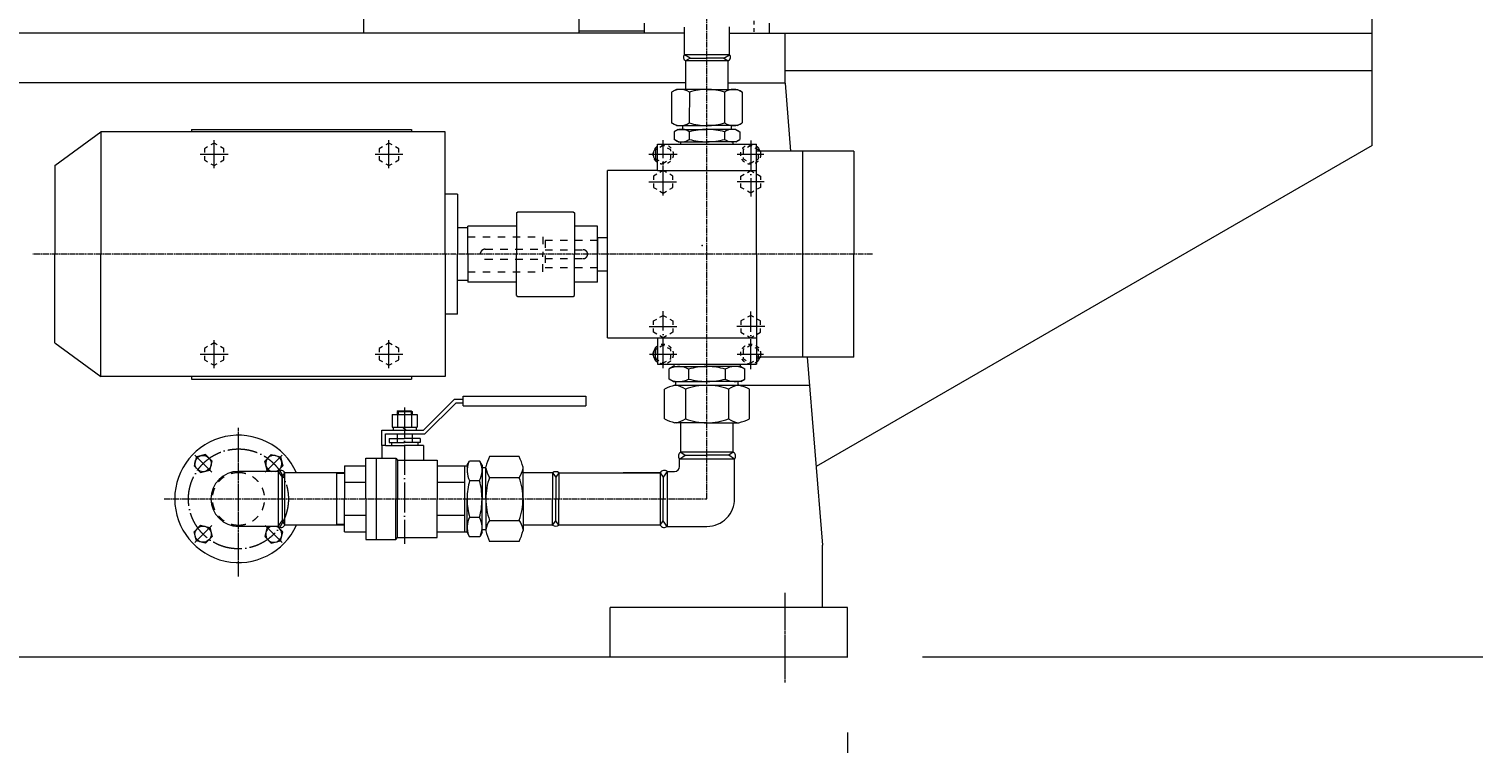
# Model space of a CAD drawing. Header units: millimetres. Extents: x 907 to 806139, y 2004 to 615514.
# Drawn here: x 174915 to 204276, y 52307 to 66838 of the extents above; entities that cross this region are included whole.
import ezdxf

# ---------------------------------------------------------------- set-up
doc = ezdxf.new("R2010")
doc.units = ezdxf.units.MM
doc.header["$LTSCALE"] = 25.4
for name, pattern in [('ACAD_ISO04W100', [30, 24, -3, 0, -3]), ('CHAIN', [0.7087, 0.4724, -0.0591, 0.1181, -0.0591]), ('EB_DASH', [6, 3, -3])]:
    doc.linetypes.add(name, pattern=pattern)
doc.layers.get('Defpoints').update_dxf_attribs({"lineweight": 5})
doc.layers.add('CAXA0', color=7, linetype='Continuous', lineweight=5)
doc.styles.add('Roman', font='arial.ttf')
doc.styles.get("Standard").update_dxf_attribs({"font": 'arial.ttf'})
doc.dimstyles.new('ISO-25', dxfattribs={"dimscale": 30, "dimtxt": 38.1, "dimasz": 38.1, "dimexe": 50.8, "dimexo": 50.8, "dimgap": 15.875, "dimtad": 1, "dimtih": 1, "dimtoh": 1, "dimdec": 1, "dimlfac": 0.03937, "dimdsep": 46, "dimtxsty": 'Standard', "dimcen": 63.5, "dimclrd": 7, "dimclre": 7, "dimclrt": 7, "dimadec": 0, "dimazin": 0, "dimtfac": 1, "dimtdec": 1, "dimtmove": 0, "dimatfit": 3, "dimfxl": 25.4, "dimlwd": 5, "dimlwe": 5, "dimarcsym": 0})

# ---------------------------------------------------------------- blocks, each defined once
blk = doc.blocks.new('*D152')
at = {"color": 7, "linetype": 'Continuous', "lineweight": 5, "transparency": 16777216}
for p, q in [((151883, 52536), (151883, 40951)), ((191558, 52526), (191558, 40951)), ((190415, 42475), (153026, 42475))]:
    blk.add_line(p, q, dxfattribs=at)
at = {"color": 7, "transparency": 16777216}
for points in [[(153026, 42666), (153026, 42285), (151883, 42475)], [(190415, 42666), (190415, 42285), (191558, 42475)]]:
    blk.add_solid(points, dxfattribs=at)
at = {"layer": 'Defpoints', "color": 0, "transparency": 16777216}
for p in [(151883, 54060), (191558, 54050), (151883, 42475)]:
    blk.add_point(p, dxfattribs=at)
at = {"color": 7, "lineweight": 5, "transparency": 16777216, "insert": (171721, 45481), "char_height": 4953, "attachment_point": 5, "style": 'Roman'}
blk.add_mtext('1562', dxfattribs=at)
blk = doc.blocks.new('*D151')
at = {"color": 7, "linetype": 'Continuous', "lineweight": 5, "transparency": 16777216}
for p, q in [((208688, 200687), (220780, 200687)), ((219256, 199544), (219256, 130380)), ((219256, 55203), (219256, 124367)), ((193082, 54060), (220780, 54060))]:
    blk.add_line(p, q, dxfattribs=at)
at = {"color": 7, "transparency": 16777216}
for points in [[(219065, 199544), (219446, 199544), (219256, 200687)], [(219065, 55203), (219446, 55203), (219256, 54060)]]:
    blk.add_solid(points, dxfattribs=at)
at = {"layer": 'Defpoints', "color": 0, "transparency": 16777216}
for p in [(207164, 200687), (219256, 200687), (191558, 54060)]:
    blk.add_point(p, dxfattribs=at)
at = {"color": 7, "lineweight": 5, "transparency": 16777216, "insert": (219256, 127373), "char_height": 4953, "attachment_point": 5, "style": 'Roman'}
blk.add_mtext('5773', dxfattribs=at)

msp = doc.modelspace()

# ---------------------------------------------------------------- linework, layer by layer
at = {"color": 7, "lineweight": 5}
for p, q in [((202225.99, 64463.84), (202225.99, 87704.84)), ((186097.01, 68527.84), (186097.01, 66749.84)), ((181715.51, 67283.24), (181715.51, 66749.84)), ((187430.51, 66749.84), (187430.51, 66953.04)), ((189970.51, 66749.84), (189970.51, 66953.04)), ((153153.23, 66759.76), (188244, 66759.76)), ((186097.01, 66800.64), (187430.51, 66800.64)), ((188244.32, 66307.18), (188243.92, 66876.03)), ((189159.22, 66307.55), (189158.77, 66877.7)), ((189158.87, 66749.84), (190288.01, 66749.84)), ((190288.01, 66749.84), (202225.99, 66749.84)), ((190288.01, 65733.84), (190288.01, 66749.84)), ((188356.16, 66241.84), (188242.11, 66307.82)), ((189158.96, 66307.82), (188244.08, 66307.18)), ((188356.16, 66241.84), (188267.42, 66190.5)), ((188269.82, 65607.67), (188269.54, 66191.76)), ((188269.54, 66191.76), (189131.49, 66191.76)), ((188356.16, 66241.84), (188700.54, 66241.84)), ((189044.92, 66241.85), (188700.54, 66241.84)), ((189044.92, 66241.85), (189158.96, 66307.82)), ((189044.92, 66241.85), (189133.65, 66190.51)), ((189131.27, 65607.68), (189131.54, 66191.77)), ((190288.01, 65987.84), (202225.99, 65987.84)), ((188269.75, 65741.53), (170577.63, 65743.76)), ((187982.69, 65552.33), (187982.13, 64926.93)), ((187982.69, 65552.33), (187982.13, 64926.93)), ((188079.05, 65607.84), (187982.69, 65552.33)), ((188079.05, 65607.84), (187982.69, 65552.33)), ((188701.56, 65607.29), (188079.05, 65607.84)), ((188701.56, 65607.29), (188079.05, 65607.84)), ((188342.1, 65552.01), (188341.54, 64926.61)), ((188342.1, 65552.01), (188341.54, 64926.61)), ((188699.52, 65607.29), (189322.04, 65607.85)), ((188699.52, 65607.29), (189322.04, 65607.85)), ((189058.98, 65552.01), (189059.55, 64926.61)), ((189058.98, 65552.01), (189059.55, 64926.61)), ((190288.01, 65733.84), (189134.01, 65733.84)), ((189322.04, 65607.85), (189418.39, 65552.34)), ((189322.04, 65607.85), (189418.39, 65552.34)), ((189418.39, 65552.34), (189418.96, 64926.94)), ((189418.39, 65552.34), (189418.96, 64926.94)), ((190288.01, 65733.84), (190400.47, 64346.87)), ((188078.39, 64871.24), (187982.13, 64926.93)), ((188078.39, 64871.24), (187982.13, 64926.93)), ((189322.71, 64871.25), (189418.96, 64926.94)), ((189322.71, 64871.25), (189418.96, 64926.94)), ((175441.71, 64055.52), (176375.8, 64743.24)), ((183377.4, 64743.24), (176375.8, 64743.24)), ((176375.8, 64743.24), (176375.8, 62254.04)), ((178223.01, 64794.04), (178223.01, 64743.24)), ((178223.01, 64794.04), (182693.41, 64794.04)), ((182693.41, 64794.04), (182693.41, 64743.24)), ((183377.4, 62254.04), (183377.4, 64743.24)), ((188116.61, 64794.04), (188032.75, 64745.72)), ((188032.75, 64745.72), (188032.75, 64588.36)), ((188078.39, 64871.24), (188700.9, 64870.69)), ((188078.39, 64871.24), (188700.9, 64870.69)), ((188116.61, 64794.04), (188700.51, 64794.04)), ((188205.6, 64871.13), (188205.51, 64794.04)), ((188205.6, 64871.13), (188205.51, 64794.04)), ((188341.36, 64743.43), (188341.36, 64590.65)), ((189322.71, 64871.25), (188700.19, 64870.69)), ((189322.71, 64871.25), (188700.19, 64870.69)), ((189284.49, 64794.05), (188700.58, 64794.04)), ((189059.74, 64743.44), (189059.74, 64590.66)), ((189195.49, 64871.14), (189195.58, 64794.05)), ((189195.49, 64871.14), (189195.58, 64794.05)), ((189284.49, 64794.05), (189368.35, 64745.73)), ((189368.35, 64745.73), (189368.35, 64588.37)), ((183377.4, 62254.04), (183377.4, 64514.64)), ((187695.94, 64399.06), (187655.85, 64375.91)), ((187655.85, 64375.91), (187655.85, 64196.17)), ((187695.94, 63955.84), (187695.94, 64489.24)), ((187695.94, 64489.24), (189705.09, 64489.24)), ((188116.61, 64540.04), (188032.75, 64588.36)), ((188116.61, 64540.04), (188700.51, 64540.04)), ((188167.15, 64489.23), (188167.15, 64540.03)), ((189284.49, 64540.05), (188700.59, 64540.04)), ((189233.95, 64489.24), (189233.95, 64540.04)), ((189284.49, 64540.05), (189368.35, 64588.37)), ((189705.09, 62254.04), (189705.09, 64489.24)), ((189705.09, 64399.06), (189745.18, 64375.91)), ((191685.01, 64346.87), (189705.09, 64346.87)), ((189745.18, 64375.91), (189745.18, 64346.87)), ((190644.25, 64346.87), (190644.25, 60161.21)), ((202225.99, 64463.84), (190920.23, 57936.46)), ((191685.01, 64346.87), (191685.01, 62254.04)), ((175441.71, 64055.52), (175441.71, 62254.04)), ((187655.85, 64196.17), (187695.94, 64173.02)), ((186681.21, 60552.24), (186681.21, 63955.84)), ((187695.94, 63955.84), (186681.21, 63955.84)), ((187695.94, 63955.84), (189705.09, 63955.84)), ((183627.65, 63472.54), (183377.4, 63472.54)), ((183627.65, 63472.54), (183627.65, 62254.04)), ((184827.01, 63092.24), (184852.41, 63117.64)), ((184827.01, 63092.24), (184827.01, 62254.04)), ((184852.41, 63117.64), (185982.71, 63117.64)), ((185982.71, 63117.64), (186008.11, 63092.24)), ((186008.11, 63092.24), (186008.11, 62254.04)), ((183836.41, 62792.03), (183627.65, 62792.03)), ((183836.41, 62254.04), (183836.41, 62825.54)), ((184827.01, 62825.54), (183836.41, 62825.54)), ((186478.01, 62825.54), (186008.11, 62825.54)), ((186478.01, 61682.54), (186478.01, 62825.54)), ((186478.01, 62595.87), (186478.01, 62254.04)), ((186478.01, 62595.87), (186681.21, 62595.87)), ((175441.71, 60452.56), (175441.71, 62254.04)), ((176375.8, 59764.84), (176375.8, 62254.04)), ((183377.4, 62254.04), (183377.4, 59993.45)), ((183377.4, 62254.04), (183377.4, 59764.84)), ((183627.65, 61035.54), (183627.65, 62254.04)), ((183836.41, 62254.04), (183836.41, 61682.54)), ((184827.01, 61415.84), (184827.01, 62254.04)), ((186008.11, 61415.84), (186008.11, 62254.04)), ((186478.01, 61912.22), (186478.01, 62254.04)), ((189705.09, 62254.04), (189705.09, 60018.84)), ((191685.01, 60161.21), (191685.01, 62254.04)), ((183836.41, 61716.05), (183627.65, 61716.05)), ((184827.01, 61682.54), (183836.41, 61682.54)), ((186478.01, 61682.54), (186008.11, 61682.54)), ((186478.01, 61912.22), (186681.21, 61912.22)), ((184827.01, 61415.84), (184852.41, 61390.44)), ((184852.41, 61390.44), (185982.71, 61390.44)), ((185982.71, 61390.44), (186008.11, 61415.84)), ((183627.65, 61035.54), (183377.4, 61035.54)), ((186681.21, 60552.24), (189705.09, 60552.24)), ((187695.94, 60552.24), (187695.94, 60018.84)), ((175441.71, 60452.56), (176375.8, 59764.84)), ((187655.85, 60311.91), (187695.94, 60335.06)), ((187655.85, 60132.17), (187655.85, 60311.91)), ((187695.94, 60109.02), (187655.85, 60132.17)), ((187695.94, 60018.84), (188700.51, 60018.84)), ((188015.15, 59968.03), (187931.29, 59919.71)), ((187931.29, 59711.55), (187931.29, 59919.71)), ((188015.15, 59968.03), (188700.65, 59968.04)), ((188028.77, 60018.83), (188028.77, 59968.03)), ((188328.33, 59917.42), (188328.33, 59713.85)), ((188700.51, 60018.84), (189705.09, 60018.84)), ((189386.02, 59968.04), (188700.51, 59968.04)), ((189072.84, 59917.43), (189072.84, 59713.85)), ((189372.39, 60018.84), (189372.39, 59968.04)), ((189386.02, 59968.04), (189469.88, 59919.72)), ((189469.88, 59711.56), (189469.88, 59919.72)), ((191685.01, 60161.21), (189705.09, 60161.21)), ((189705.09, 60109.02), (189745.18, 60132.17)), ((189745.18, 60132.17), (189745.18, 60161.21)), ((190739.85, 60161.21), (191050.01, 56335.84)), ((183377.4, 59764.84), (176375.8, 59764.84)), ((178223.01, 59764.84), (178223.01, 59714.04)), ((178223.01, 59714.04), (182693.41, 59714.04)), ((182693.41, 59764.84), (182693.41, 59714.04)), ((188015.15, 59663.23), (187931.29, 59711.55)), ((188015.15, 59663.23), (188700.66, 59663.24)), ((188068.29, 59587.03), (188068.28, 59663.23)), ((189386.02, 59663.24), (188700.51, 59663.24)), ((189332.89, 59587.04), (189332.89, 59663.24)), ((189386.02, 59663.24), (189469.88, 59711.56)), ((183746.46, 59171.2), (183746.46, 59368.15)), ((183746.46, 59368.15), (186236.71, 59368.15)), ((186236.71, 59368.15), (186236.71, 59171.2)), ((187837.16, 58901.23), (187837.15, 59510.83)), ((188040.2, 59587.04), (188068.14, 59587.04)), ((188068.29, 59587.04), (189351.48, 59587.04)), ((188262.42, 59510.83), (188262.43, 58901.23)), ((189138.75, 59510.84), (189138.75, 58901.24)), ((189351.48, 59587.04), (190786.4, 59587.04)), ((189564.03, 58901.24), (189564.03, 59510.84)), ((182423.21, 59066.99), (182401.31, 59052.73)), ((182401.31, 59052.73), (182401.31, 58990.28)), ((182401.31, 59052.73), (182706.11, 59052.73)), ((182423.21, 59066.99), (182684.22, 59066.99)), ((182423.21, 59052.73), (182423.21, 58990.28)), ((182684.22, 59066.99), (182706.11, 59052.73)), ((182684.22, 59052.73), (182684.22, 58990.28)), ((182706.11, 59052.73), (182706.11, 58990.28)), ((183569.71, 59307.78), (182934.71, 58672.78)), ((183601.28, 59231.58), (182966.28, 58596.58)), ((183569.71, 59307.78), (183746.46, 59307.78)), ((183601.28, 59231.58), (183746.46, 59231.58)), ((183746.46, 59171.2), (186236.71, 59171.2)), ((188700.51, 59284.02), (188700.6, 59284.02)), ((182299.71, 58990.28), (182807.71, 58990.28)), ((182299.71, 58990.28), (182299.71, 58736.28)), ((182299.71, 58736.28), (182807.71, 58736.28)), ((182321.94, 58736.28), (182321.94, 58672.78)), ((182411.39, 58990.28), (182411.39, 58736.28)), ((182511.84, 58736.28), (182572.38, 58672.78)), ((182526.35, 58736.28), (182586.89, 58672.78)), ((182696.03, 58990.28), (182696.03, 58736.28)), ((182785.49, 58736.28), (182785.49, 58672.78)), ((182807.71, 58990.28), (182807.71, 58736.28)), ((188700.58, 58825.04), (188049.7, 58825.03)), ((188167.36, 58228.4), (188167.36, 58825.03)), ((188700.6, 58825.04), (189351.48, 58825.04)), ((189233.83, 58228.41), (189233.83, 58825.04)), ((182090.95, 58672.78), (182934.71, 58672.78)), ((182090.95, 58361.8), (182090.95, 58672.78)), ((182167.15, 58596.58), (182966.28, 58596.58)), ((182167.15, 58361.8), (182167.15, 58596.58)), ((182236.93, 58503.54), (182553.71, 58503.54)), ((182236.93, 58503.54), (182236.93, 58424.8)), ((182401.31, 58596.58), (182401.31, 58424.8)), ((182870.49, 58503.54), (182553.71, 58503.54)), ((182706.11, 58596.58), (182706.11, 58424.8)), ((182870.49, 58503.54), (182870.49, 58424.8)), ((182167.15, 58361.8), (182090.95, 58361.8)), ((182090.95, 58361.8), (182090.95, 58101.28)), ((182167.15, 58361.8), (182553.71, 58361.8)), ((182236.93, 58424.8), (182553.71, 58424.8)), ((182286.46, 58424.8), (182286.46, 58361.8)), ((182870.49, 58424.8), (182553.71, 58424.8)), ((182940.27, 58361.8), (182553.71, 58361.8)), ((182820.97, 58424.8), (182820.97, 58361.8)), ((182940.27, 58361.8), (182940.27, 58061.29)), ((184882.34, 58139.29), (184280.91, 58139.29)), ((188141.71, 58084.68), (188256.1, 58164.78)), ((188167.2, 58228.41), (188256.1, 58164.78)), ((189233.83, 58228.41), (188167.2, 58228.41)), ((188256.1, 58164.78), (188700.6, 58164.78)), ((189145.09, 58164.78), (188700.59, 58164.78)), ((189233.99, 58228.42), (189145.09, 58164.78)), ((189259.48, 58084.69), (189145.09, 58164.78)), ((181334.52, 57948.88), (181334.51, 57275.58)), ((181334.52, 57948.88), (181766.32, 57948.88)), ((181766.32, 57275.78), (181766.32, 58101.28)), ((181766.32, 58101.28), (182375.92, 58101.28)), ((181977.88, 58101.28), (181977.88, 56450.28)), ((182375.92, 58101.28), (182375.92, 57275.78)), ((182375.92, 58101.28), (182410.65, 58061.29)), ((182410.65, 58061.29), (183214.11, 58061.29)), ((182410.65, 58061.29), (182410.65, 57275.78)), ((183214.11, 58061.29), (183214.11, 57275.58)), ((183214.11, 57948.88), (183772.91, 57948.88)), ((183772.91, 57948.88), (183772.91, 57275.58)), ((183772.91, 57948.88), (183823.71, 57948.88)), ((183823.71, 57961.28), (183872.03, 58045.14)), ((183823.71, 57961.28), (183823.71, 57807.95)), ((184080.2, 58045.14), (183872.03, 58045.14)), ((184128.51, 57961.28), (184080.2, 58045.14)), ((184128.51, 57961.28), (184128.51, 57275.78)), ((184204.71, 57908.15), (184128.51, 57908.15)), ((184204.71, 57275.86), (184204.71, 57926.74)), ((184961.63, 57269.14), (184961.63, 57920.01)), ((189259.31, 58084.8), (188141.71, 58084.68)), ((188141.71, 57936.18), (188141.71, 58084.68)), ((189259.31, 57274.53), (189259.31, 58084.8)), ((179984.47, 57834.58), (179175.51, 57834.58)), ((179984.42, 57834.65), (180064.51, 57720.26)), ((179984.47, 57834.58), (179984.47, 56716.98)), ((180064.51, 57720.26), (180115.75, 57808.99)), ((180064.52, 57720.09), (180064.51, 56831.29)), ((181125.41, 57808.99), (180115.75, 57808.99)), ((180115.75, 56742.56), (180115.75, 57808.99)), ((181334.51, 57803.94), (181125.41, 57808.99)), ((181168.29, 57807.96), (181168.29, 56742.37)), ((181334.51, 57790.93), (181168.29, 57794.95)), ((181766.32, 57612.23), (181334.51, 57612.23)), ((183772.91, 57612.23), (183214.11, 57612.23)), ((183874.33, 57648.1), (184077.9, 57648.1)), ((184280.91, 57714.01), (184889.64, 57714.01)), ((185563.35, 57809.09), (184961.63, 57809.09)), ((185563.35, 57809.09), (185626.98, 57720.19)), ((185563.35, 57809.09), (185563.35, 57275.78)), ((185690.61, 57809.09), (185626.98, 57720.19)), ((185626.98, 57720.19), (185626.98, 57275.69)), ((185690.55, 57808.99), (185690.55, 57275.78)), ((185690.61, 57809.09), (187747.97, 57808.99)), ((187747.97, 57808.99), (186998.8, 57808.99)), ((187747.96, 57808.99), (187811.6, 57720.09)), ((187747.96, 57808.99), (187747.97, 56742.37)), ((187747.97, 57808.99), (187811.6, 57720.09)), ((187891.69, 57834.65), (187811.59, 57720.26)), ((187811.6, 57720.09), (187811.6, 57275.59)), ((187891.57, 57834.48), (187891.7, 56716.88)), ((187891.64, 57834.58), (188040.11, 57834.58)), ((181334.52, 56602.68), (181334.51, 57275.97)), ((181766.32, 57275.78), (181766.32, 56450.28)), ((182375.92, 56450.28), (182375.92, 57275.78)), ((182410.65, 56490.26), (182410.65, 57275.78)), ((183214.11, 56490.26), (183214.11, 57275.97)), ((183772.91, 57275.78), (183772.91, 56602.68)), ((183772.91, 57275.78), (183772.91, 56602.68)), ((183823.71, 56590.27), (183823.71, 57275.78)), ((184128.51, 56590.27), (184128.51, 57275.78)), ((184204.71, 57275.69), (184204.71, 56624.81)), ((184961.63, 57282.41), (184961.63, 56631.54)), ((185563.35, 56742.46), (185563.35, 57275.78)), ((185626.98, 56831.36), (185626.98, 57275.86)), ((185690.55, 56742.56), (185690.55, 57275.78)), ((187811.6, 56831.46), (187811.6, 57275.96)), ((179984.47, 56716.98), (179175.51, 56716.98)), ((179984.42, 56716.91), (180064.51, 56831.3)), ((180064.51, 56831.3), (180115.75, 56742.56)), ((181334.51, 56742.37), (180115.65, 56742.37)), ((181334.51, 56760.62), (181168.29, 56756.6)), ((181766.32, 56939.32), (181334.51, 56939.32)), ((183772.91, 56939.32), (183214.11, 56939.32)), ((183874.33, 56903.45), (184077.9, 56903.45)), ((184280.91, 56837.54), (184889.64, 56837.54)), ((185563.35, 56742.46), (184961.63, 56742.46)), ((185563.35, 56742.46), (185398.61, 56742.37)), ((185563.35, 56742.46), (185626.98, 56831.36)), ((185690.61, 56742.46), (185626.98, 56831.36)), ((187747.97, 56742.37), (185690.55, 56742.56)), ((187747.96, 56742.56), (187811.6, 56831.46)), ((187747.97, 56742.56), (187811.6, 56831.46)), ((187891.69, 56716.91), (187811.59, 56831.3)), ((187891.64, 56716.98), (188700.6, 56716.98)), ((181334.52, 56602.68), (181766.32, 56602.68)), ((181766.32, 56450.28), (182375.92, 56450.28)), ((182375.92, 56450.28), (182410.65, 56490.26)), ((182410.65, 56490.26), (183214.11, 56490.26)), ((183214.11, 56602.68), (183823.71, 56602.68)), ((183823.71, 56590.27), (183872.03, 56506.41)), ((184080.2, 56506.41), (183872.03, 56506.41)), ((184128.51, 56590.27), (184080.2, 56506.41)), ((184204.71, 56643.4), (184128.51, 56643.4)), ((184882.34, 56412.26), (184280.91, 56412.26)), ((191050.01, 55065.84), (191050.01, 56335.84)), ((191558.01, 55065.84), (186732.01, 55065.84)), ((186732.01, 54049.84), (186732.01, 55065.84)), ((191558.01, 54049.84), (191558.01, 55065.84)), ((151883.23, 54059.76), (191558.01, 54059.76))]:
    msp.add_line(p, q, dxfattribs=at)
at = {"color": 7, "linetype": 'CHAIN', "lineweight": 5, "ltscale": 10}
for p, q in [((188700.6, 57275.78), (188700.52, 68888.68)), ((192065.1, 62254.04), (174994.42, 62254.04)), ((177666.7, 57275.78), (188700.6, 57275.78))]:
    msp.add_line(p, q, dxfattribs=at)
at = {"color": 7, "linetype": 'EB_DASH', "lineweight": 5}
msp.add_line((189653.01, 68527.84), (189653.01, 66749.84), dxfattribs=at)
at = {"color": 7, "linetype": 'ACAD_ISO04W100', "lineweight": 5}
for p, q in [((178680.21, 64001.6), (178680.21, 64570.48)), ((182236.21, 64001.6), (182236.21, 64570.48)), ((187811.51, 63446.3), (187811.51, 64570.48)), ((189589.51, 64563.89), (189589.51, 63428.61)), ((178395.77, 64286.04), (178964.66, 64286.04)), ((181951.77, 64286.04), (182520.66, 64286.04)), ((187520.67, 64286.04), (188096.49, 64286.04)), ((189311.92, 64286.04), (189854.81, 64286.04)), ((187515.79, 63727.24), (188082.68, 63727.24)), ((189862, 63727.24), (189314.38, 63727.24)), ((187811.51, 59936.41), (187811.51, 61095.81)), ((189589.51, 59912.35), (189589.51, 61089.45)), ((187527.92, 60780.84), (188084.57, 60780.84)), ((189876.65, 60780.84), (189304.83, 60780.84)), ((178680.21, 59937.6), (178680.21, 60506.48)), ((182236.21, 59937.6), (182236.21, 60506.48)), ((178395.77, 60222.04), (178964.66, 60222.04)), ((181951.77, 60222.04), (182520.66, 60222.04)), ((187533.59, 60222.04), (188086.46, 60222.04)), ((189316.64, 60222.04), (189852.18, 60222.04)), ((182553.71, 59135.41), (182553.71, 56358.97)), ((178632.36, 57818.93), (178287.68, 58163.61)), ((179718.67, 57818.93), (180063.35, 58163.61)), ((180064.51, 57275.78), (180064.51, 57720.26)), ((178632.36, 56732.62), (178287.68, 56387.94)), ((179718.67, 56732.62), (180063.35, 56387.94))]:
    msp.add_line(p, q, dxfattribs=at)
at = {"color": 7, "linetype": 'EB_DASH', "lineweight": 5, "ltscale": 2}
for p, q in [((183836.41, 62609.64), (185360.41, 62609.64)), ((185360.41, 62609.64), (185360.41, 62254.04)), ((184192.01, 62355.64), (185360.41, 62355.64)), ((185360.41, 61898.44), (185360.41, 62254.04)), ((186478.01, 62533.44), (185411.21, 62533.44)), ((185411.21, 62533.44), (185411.21, 61974.64)), ((185411.21, 62342.94), (186185.91, 62342.94)), ((184192.01, 62152.44), (185360.41, 62152.44)), ((185411.21, 62165.14), (186185.91, 62165.14)), ((186478.01, 61974.64), (185411.21, 61974.64)), ((183836.41, 61898.44), (185360.41, 61898.44))]:
    msp.add_line(p, q, dxfattribs=at)
at = {"color": 7, "linetype": 'CHAIN', "lineweight": 5, "ltscale": 5}
for p, q in [((179175.51, 55695.84), (179175.51, 58719.18)), ((190288.01, 53537.55), (190288.01, 55365.93))]:
    msp.add_line(p, q, dxfattribs=at)
at = {"color": 7, "linetype": 'EB_DASH', "lineweight": 5}
for points in [[(178680.21, 64514.64), (178482.24, 64400.34), (178482.24, 64171.74), (178680.21, 64057.44), (178878.19, 64171.74), (178878.19, 64400.34)], [(182236.21, 64514.64), (182038.24, 64400.34), (182038.24, 64171.74), (182236.21, 64057.44), (182434.19, 64171.74), (182434.19, 64400.34)], [(187811.51, 64465.79), (187655.85, 64375.91), (187655.85, 64196.17), (187811.51, 64106.29), (187967.18, 64196.17), (187967.18, 64375.91)], [(189589.51, 64465.79), (189433.85, 64375.91), (189433.85, 64196.17), (189589.51, 64106.29), (189745.18, 64196.17), (189745.18, 64375.91)], [(187811.51, 63955.84), (187613.54, 63841.54), (187613.54, 63612.94), (187811.51, 63498.64), (188009.49, 63612.94), (188009.49, 63841.54)], [(189589.51, 63955.84), (189787.49, 63841.54), (189787.49, 63612.94), (189589.51, 63498.64), (189391.54, 63612.94), (189391.54, 63841.54)], [(187811.51, 60552.24), (187613.54, 60666.54), (187613.54, 60895.14), (187811.51, 61009.44), (188009.49, 60895.14), (188009.49, 60666.54)], [(189589.51, 60552.24), (189787.49, 60666.54), (189787.49, 60895.14), (189589.51, 61009.44), (189391.54, 60895.14), (189391.54, 60666.54)], [(178680.21, 60450.64), (178482.24, 60336.34), (178482.24, 60107.74), (178680.21, 59993.44), (178878.19, 60107.74), (178878.19, 60336.34)], [(182236.21, 60450.64), (182038.24, 60336.34), (182038.24, 60107.74), (182236.21, 59993.44), (182434.19, 60107.74), (182434.19, 60336.34)], [(187811.51, 60401.79), (187655.85, 60311.91), (187655.85, 60132.17), (187811.51, 60042.29), (187967.18, 60132.17), (187967.18, 60311.91)], [(189589.51, 60401.79), (189433.85, 60311.91), (189433.85, 60132.17), (189589.51, 60042.29), (189745.18, 60132.17), (189745.18, 60311.91)]]:
    msp.add_lwpolyline(points, close=True, dxfattribs=at)
at = {"color": 7, "lineweight": 5}
for points in [[(178507.26, 58177.97), (178323.02, 58129.53), (178272.86, 57945.75), (178406.93, 57810.42), (178591.17, 57858.86), (178641.33, 58042.64)], [(178507.26, 56373.58), (178323.02, 56422.02), (178272.86, 56605.8), (178406.93, 56741.13), (178591.17, 56692.69), (178641.33, 56508.91)]]:
    msp.add_lwpolyline(points, close=True, dxfattribs=at)
for points in [[(179852.23, 57834.58), (179759.86, 57858.86), (179709.7, 58042.64), (179843.77, 58177.97), (180028.01, 58129.53), (180078.17, 57945.75), (179968.03, 57834.58)], [(179852.23, 56716.98), (179759.86, 56692.69), (179709.7, 56508.91), (179843.77, 56373.58), (180028.01, 56422.02), (180078.17, 56605.8), (179968.03, 56716.98)]]:
    msp.add_lwpolyline(points, dxfattribs=at)
at = {"color": 7, "linetype": 'EB_DASH', "lineweight": 5}
for centre in [(187811.51, 64286.04), (189589.51, 64286.04), (187811.51, 60222.04), (189589.51, 60222.04)]:
    msp.add_circle(centre, 203.2, dxfattribs=at)
at = {"color": 7, "linetype": 'ACAD_ISO04W100', "lineweight": 5}
msp.add_circle((179175.51, 57275.78), 1016, dxfattribs=at)
at = {"color": 7, "lineweight": 5}
for centre in [(178457.09, 57994.2), (178457.09, 56557.36)]:
    msp.add_circle(centre, 164.98, dxfattribs=at)
for centre, radius, start, end in [((188290.87, 66256.98), 68.62, 132.989729, 251.888648), ((189106.25, 66257.81), 72.66, 292.156463, 43.496339), ((188162.16, 65289.56), 318.21, 55.564318, 124.332813), ((188162.16, 65289.56), 318.21, 55.564318, 124.332813), ((188700.5, 64417.85), 1189.43, 89.948565, 107.536519), ((188700.5, 64417.85), 1189.43, 89.948565, 107.536519), ((188700.61, 64417.85), 1189.43, 72.464305, 90.052259), ((188700.61, 64417.85), 1189.43, 72.464305, 90.052259), ((189238.93, 65289.57), 318.21, 55.668012, 124.436507), ((189238.93, 65289.57), 318.21, 55.668012, 124.436507), ((188162.07, 65189.38), 318.21, 235.564318, 304.332813), ((188162.07, 65189.38), 318.21, 235.564318, 304.332813), ((188701.97, 66060.12), 1189.43, 252.360611, 269.948565), ((188701.97, 66060.12), 1189.43, 252.360611, 269.948565), ((188699.11, 66060.12), 1189.43, 270.052259, 287.640213), ((188699.11, 66060.12), 1189.43, 270.052259, 287.640213), ((189239.02, 65189.39), 318.21, 235.668012, 304.436507), ((189239.02, 65189.39), 318.21, 235.668012, 304.436507), ((188186.54, 64531.96), 262.08, 53.7922, 118.484257), ((188731.19, 63276.67), 1517.68, 91.158171, 104.883927), ((188669.93, 63276.67), 1517.68, 75.116898, 88.842654), ((189214.56, 64531.97), 262.08, 61.516568, 126.208624), ((187811.51, 64286.04), 203.2, 124.665157, 235.334843), ((188186.54, 64802.12), 262.08, 241.515743, 306.2078), ((188731.19, 66057.41), 1517.68, 255.116073, 268.841829), ((188669.89, 66057.41), 1517.68, 271.158995, 284.884751), ((189214.55, 64802.13), 262.08, 233.793025, 298.485081), ((189589.51, 64286.04), 203.2, 17.419181, 55.334843), ((187811.51, 60222.04), 203.2, 124.665157, 235.334843), ((188123.92, 59528.63), 439.25, 62.266949, 111.99785), ((188718.18, 58450.67), 1517.68, 91.158995, 104.884751), ((188683, 58450.67), 1517.68, 75.116073, 88.841829), ((189277.25, 59528.64), 439.25, 68.002975, 117.733875), ((189589.51, 60222.04), 203.2, 304.665157, 342.580819), ((188123.91, 60102.63), 439.25, 248.003799, 297.7347), ((188718.14, 61180.61), 1517.68, 255.116898, 268.842654), ((188683, 61180.61), 1517.68, 271.158171, 284.883927), ((189277.25, 60102.64), 439.25, 242.266125, 291.997025), ((188396.57, 58284.98), 1347.46, 104.917736, 114.530071), ((187959.95, 59034.23), 564.49, 57.599131, 78.323191), ((188700.59, 58289.26), 1297.78, 90.000824, 109.732438), ((188700.6, 58289.26), 1297.78, 70.268386, 90), ((189441.23, 59034.24), 564.49, 101.677633, 122.401693), ((189004.62, 58284.99), 1347.46, 65.470754, 75.083088), ((188396.55, 60127.09), 1347.46, 245.471578, 255.083913), ((187959.94, 59377.83), 564.49, 281.678457, 302.402518), ((188700.56, 60122.82), 1297.78, 250.26921, 270.000824), ((188700.6, 60122.82), 1297.78, 270, 289.731614), ((189441.23, 59377.84), 564.49, 237.598307, 258.322367), ((189004.62, 60127.1), 1347.46, 284.916912, 294.529246), ((179175.51, 57275.78), 1295.4, 24.306842, 335.683928), ((179893.93, 57994.2), 164.98, 284.641602, 255.358398), ((185506.77, 57579.88), 1347.46, 155.470754, 165.083088), ((183659.58, 57573.15), 1347.46, 14.916912, 24.844004), ((188215.26, 58145.76), 95.6, 120.175825, 219.712155), ((189185.94, 58145.77), 95.6, 320.28867, 59.824999), ((180040.59, 57772.96), 83.35, 25.617494, 132.326989), ((184263.12, 57852.51), 439.25, 158.002975, 207.733875), ((183689.11, 57852.51), 439.25, 332.266125, 21.997025), ((184757.52, 58016.5), 564.49, 191.677633, 212.401693), ((184408.83, 58009.77), 564.49, 327.598307, 348.322367), ((187830.6, 57761.1), 95.6, 50.289082, 149.825411), ((188040.11, 57936.18), 101.6, 270, 0), ((179175.51, 57275.78), 558.8, 90, 270), ((185341.08, 57258.27), 1517.68, 165.116073, 178.841829), ((182611.15, 57258.27), 1517.68, 1.158171, 14.883927), ((185502.5, 57275.86), 1297.78, 160.268386, 180), ((183663.85, 57269.14), 1297.78, 0, 19.731614), ((185626.98, 57720.19), 109.21, 54.405312, 125.594688), ((185341.08, 57293.29), 1517.68, 181.158171, 194.883927), ((182611.15, 57293.29), 1517.68, 345.116073, 358.841829), ((185502.5, 57275.69), 1297.78, 180, 199.731614), ((183663.85, 57282.41), 1297.78, 340.268386, 0), ((188700.6, 57275.78), 558.8, 270, 1.018182), ((188700.6, 57275.78), 558.71, 359.871945, 0.128055), ((179893.93, 56557.36), 164.98, 104.641602, 75.358398), ((180040.59, 56778.6), 83.35, 227.673011, 334.382506), ((184263.12, 56699.04), 439.25, 152.266125, 201.997025), ((183689.11, 56699.04), 439.25, 338.002975, 27.733875), ((184757.52, 56535.06), 564.49, 147.598307, 168.322367), ((184408.83, 56541.78), 564.49, 11.677633, 32.401693), ((185626.98, 56831.36), 109.21, 234.405312, 305.594688), ((187830.62, 56790.42), 95.6, 210.176237, 309.712567), ((185506.77, 56971.67), 1347.46, 194.916912, 204.529246), ((183659.58, 56978.4), 1347.46, 335.155996, 345.083088)]:
    msp.add_arc(centre, radius, start, end, dxfattribs=at)
at = {"color": 7, "linetype": 'EB_DASH', "lineweight": 5, "ltscale": 2}
for centre, radius, start, end in [((184192.01, 62254.04), 101.6, 90, 270), ((186185.91, 62254.04), 88.9, 0, 90), ((186185.91, 62254.04), 88.9, 270, 0), ((179175.51, 57275.78), 533.4, 90, 270), ((179175.51, 57275.78), 533.4, 270, 90)]:
    msp.add_arc(centre, radius, start, end, dxfattribs=at)
at = {"layer": 'CAXA0', "color": 7, "linetype": 'Continuous', "lineweight": 5}
msp.add_point((188601.45, 62431.84), dxfattribs=at)

# ---------------------------------------------------------------- dimensions: what is measured, and where the dimension line sits
at = {"color": 7, "lineweight": 5}
dim = msp.add_linear_dim(base=(219255.76, 200687.03), p1=(191558.01, 54059.76), p2=(207164, 200687.03), angle=90, dimstyle='ISO-25', override={"dimscale": 30, "dimtxt": 165.1, "dimdec": 0, "dimpost": '\\X', "dimtxsty": 'Roman', "dimtmove": 1}, dxfattribs=at)
dim.commit()
dim.dimension.update_dxf_attribs({"geometry": '*D151', "text_midpoint": (219255.76, 127373.4), "dimtype": 160})
dim = msp.add_linear_dim(base=(151883.23, 42475.49), p1=(191558.01, 54049.84), p2=(151883.23, 54059.76), dimstyle='ISO-25', override={"dimscale": 30, "dimtxt": 165.1, "dimdec": 0, "dimpost": '\\X', "dimtxsty": 'Roman', "dimtmove": 1}, dxfattribs=at)
dim.commit()
dim.dimension.update_dxf_attribs({"geometry": '*D152', "text_midpoint": (171720.62, 45480.6)})

doc.saveas('drawing.dxf')
